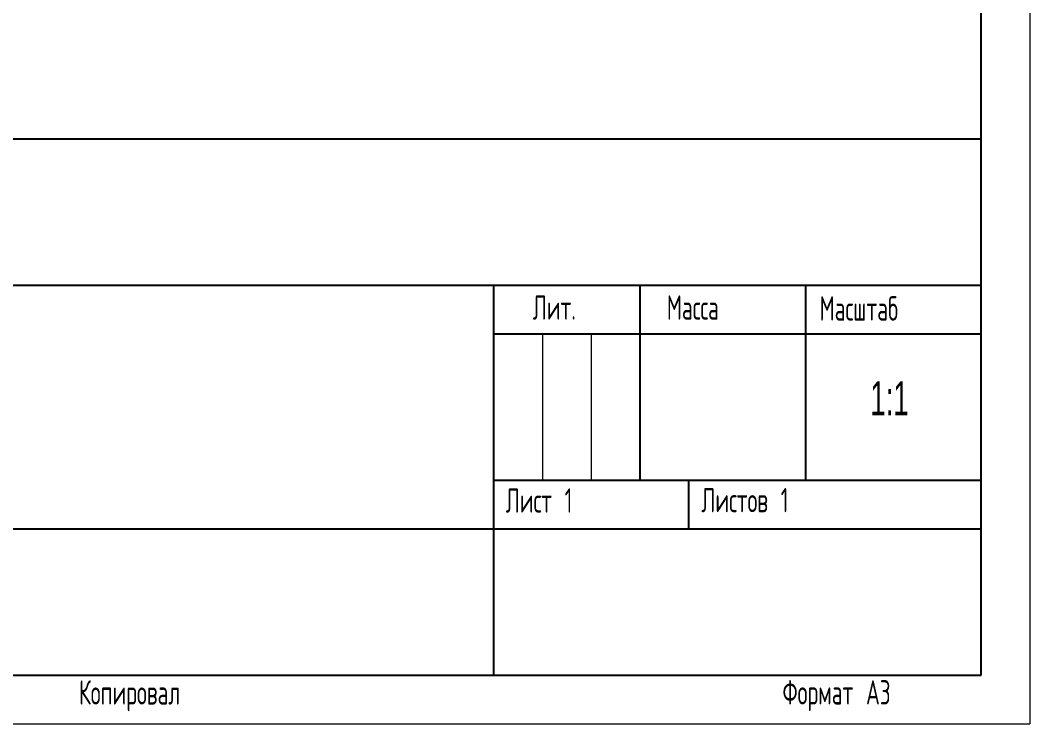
# Model space of a CAD drawing. Header units: millimetres. Extents: x 0 to 420, y 0 to 297.
# Drawn here: x 316.4 to 420, y 0 to 72.2 of the extents above; entities that cross this region are included whole.
import ezdxf

# ---------------------------------------------------------------- set-up
doc = ezdxf.new("R2010")
doc.units = ezdxf.units.MM
doc.layers.add('ОСЕВЫЕ', color=7, linetype='Continuous')
doc.styles.add('SLDTEXTSTYLE0', font='TXT', dxfattribs={"width": 0.605})
doc.styles.add('SLDTEXTSTYLE1', font='TXT', dxfattribs={"width": 0.605, "bigfont": 'bigfont'})

msp = doc.modelspace()

# ---------------------------------------------------------------- linework, layer by layer
at = {"color": 7, "linetype": 'Continuous', "lineweight": 25}
for p, q in [((415, 5), (415, 292)), ((230, 60), (415, 60)), ((295, 45), (415, 45)), ((365, 45), (365, 5)), ((380, 45), (380, 25)), ((397, 45), (397, 25)), ((365, 40), (415, 40)), ((365, 25), (415, 25)), ((385, 25), (385, 20)), ((295, 20), (415, 20)), ((20, 5), (415, 5))]:
    msp.add_line(p, q, dxfattribs=at)
at = {"color": 7, "linetype": 'Continuous', "lineweight": 18}
for p, q in [((370, 40), (370, 25)), ((375, 40), (375, 25))]:
    msp.add_line(p, q, dxfattribs=at)
at = {"layer": 'ОСЕВЫЕ', "lineweight": 18}
for p in [(420, 297), (0, 0)]:
    msp.add_line(p, (420, 0), dxfattribs=at)

# ---------------------------------------------------------------- texts
at = {"color": 7, "linetype": 'Continuous', "lineweight": 0}
for s, insert, char_height, attachment_point, style in [('\\M+1844C\\M+18479\\M+18484.', (369.01, 43.96), 2.5, 1, 'SLDTEXTSTYLE1'), ('\\M+1844D\\M+18470\\M+18483\\M+18483\\M+18470', (382.76, 43.96), 2.5, 1, 'SLDTEXTSTYLE1'), ('\\M+1844D\\M+18470\\M+18483\\M+1848A\\M+18484\\M+18470\\M+18471', (398.43, 43.86), 2.5, 1, 'SLDTEXTSTYLE1'), ('1:1', (405.61, 35.15), 3.5, 2, 'SLDTEXTSTYLE0'), ('\\M+1844C\\M+18479\\M+18483\\M+18484 1', (366.24, 24.16), 2.5, 1, 'SLDTEXTSTYLE1'), ('\\M+1844C\\M+18479\\M+18483\\M+18484\\M+18480\\M+18472 1', (386.3, 24.2), 2.5, 1, 'SLDTEXTSTYLE1'), ('\\M+1844B\\M+18480\\M+18481\\M+18479\\M+18482\\M+18480\\M+18472\\M+18470\\M+1847C', (322.46, 4.47), 2.5, 1, 'SLDTEXTSTYLE1'), ('\\M+18455\\M+18480\\M+18482\\M+1847D\\M+18470\\M+18484 \\M+184403', (394.63, 4.48), 2.5, 1, 'SLDTEXTSTYLE1')]:
    msp.add_mtext(s, dxfattribs=dict(at, insert=insert, char_height=char_height, attachment_point=attachment_point, style=style))

doc.saveas('drawing.dxf')
